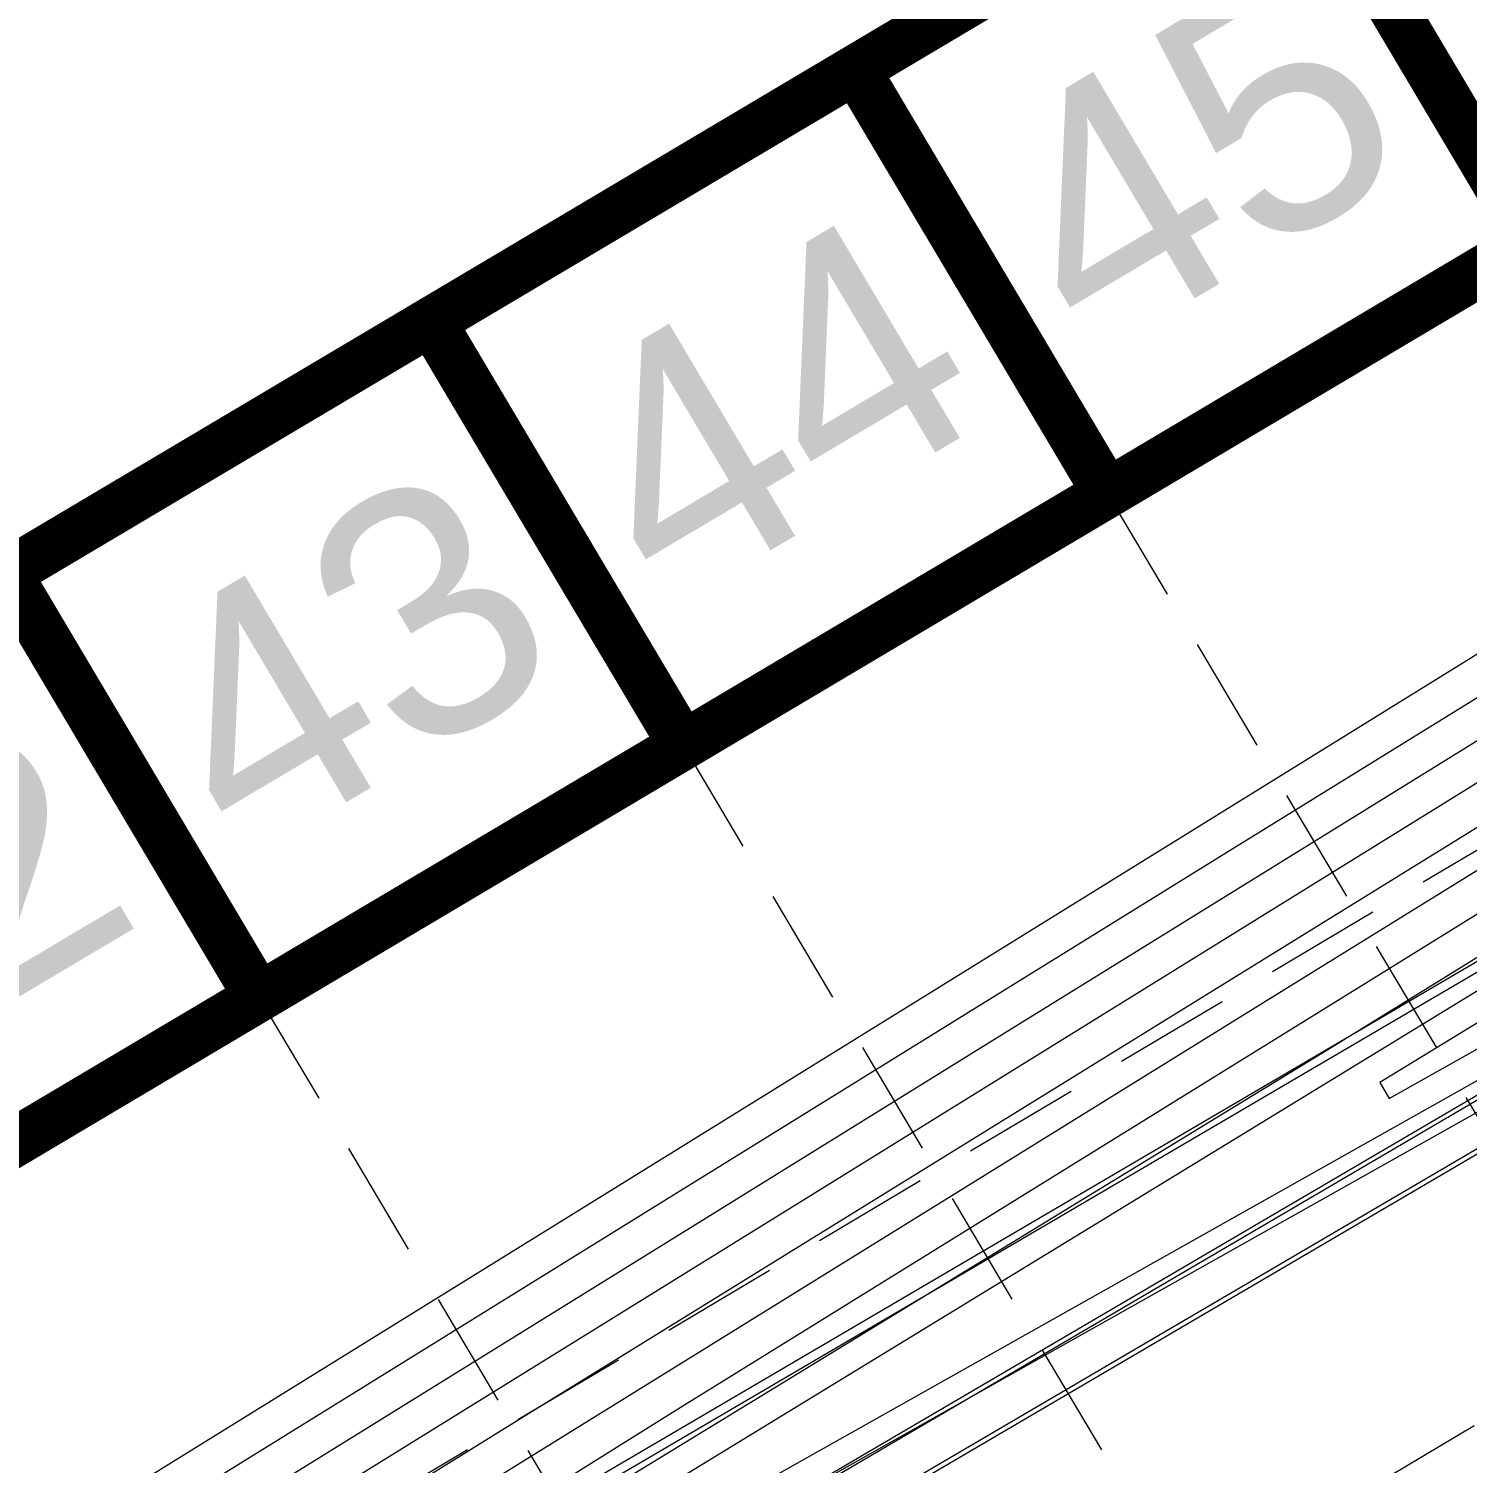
# Model space of a CAD drawing. Header units: inches. Extents: x 2527773 to 2531821, y 6906669 to 6910268.
# Drawn here: x 2529759 to 2529915.1, y 6909593.6 to 6909749.3 of the extents above; entities that cross this region are included whole.
import ezdxf
from ezdxf.enums import TextEntityAlignment as Align

# ---------------------------------------------------------------- set-up
doc = ezdxf.new("R2010")
doc.units = ezdxf.units.IN
doc.header["$MEASUREMENT"] = 0
doc.linetypes.add('HIDDEN', pattern=[0.009525, 0.00635, -0.003175])
for name, color, linetype, lineweight in [('50-Stm Txt', 253, 'Continuous', 13), ('CE-SITE-25128 - a-paving', 251, 'Continuous', 0), ('CE-xutil-25128 - 57-Hatch2', 253, 'Continuous', 13), ('Level 13', 7, 'Continuous', 0)]:
    doc.layers.add(name, color=color, linetype=linetype, lineweight=lineweight)
doc.layers.add('BASE', color=7, linetype='Continuous')
doc.layers.add('GRID', color=254, linetype='HIDDEN')
doc.styles.get("Standard").update_dxf_attribs({"font": 'ARIAL.TTF'})

msp = doc.modelspace()

# ---------------------------------------------------------------- linework, layer by layer
at = {"color": 35, "lineweight": 0}
for p, q in [((2529890.45, 6909660.8), (2530176.76, 6909837.93)), ((2529864.87, 6909640.27), (2530034.23, 6909745.09)), ((2530040.3, 6909734.74), (2529898.54, 6909647)), ((2529900.56, 6909643.55), (2530042.32, 6909731.29)), ((2529746.67, 6909576.51), (2529959.3, 6909708.12)), ((2530009.19, 6909687.42), (2529762.85, 6909548.9)), ((2529900.46, 6909638.8), (2529973.46, 6909683.97)), ((2529812, 6909598.25), (2529949.12, 6909683.01)), ((2529783.63, 6909585.4), (2529931.02, 6909676.66)), ((2529906.63, 6909633.19), (2529975.81, 6909672.09)), ((2529982.31, 6909668.87), (2529865.73, 6909603.31)), ((2529876.75, 6909620.8), (2529943.86, 6909661.79)), ((2529950.06, 6909662.06), (2529905.62, 6909634.92)), ((2529819.57, 6909616.93), (2529890.45, 6909660.8)), ((2529898.54, 6909647), (2529756.78, 6909559.26)), ((2529829.68, 6909599.68), (2529900.56, 6909643.55)), ((2529750.71, 6909569.61), (2529864.87, 6909640.27)), ((2529870.8, 6909620.69), (2529900.46, 6909638.8)), ((2529905.62, 6909634.92), (2529906.63, 6909633.19)), ((2529761.84, 6909550.63), (2529876.75, 6909620.8)), ((2529839.49, 6909601.56), (2529870.8, 6909620.69)), ((2529664.67, 6909521.06), (2529819.57, 6909616.93)), ((2529865.73, 6909603.31), (2529780.81, 6909555.56)), ((2529788.18, 6909570.23), (2529839.49, 6909601.56)), ((2529791.05, 6909575.49), (2529829.68, 6909599.68)), ((2529653.15, 6909499.83), (2529812, 6909598.25))]:
    msp.add_line(p, q, dxfattribs=at)
at = {"layer": '50-Stm Txt', "linetype": 'Continuous', "lineweight": 0, "ltscale": 200}
msp.add_line((2528996.21, 6909094.24), (2530436.74, 6909938.75), dxfattribs=at)
at = {"layer": 'BASE', "const_width": 5.36}
for points in [[(2528870.47, 6906672.72), (2531817.24, 6908422.65), (2530723.54, 6910264.38), (2527776.77, 6908514.46)], [(2528889.08, 6906746.04), (2531744.04, 6908441.33), (2530704.89, 6910191.06), (2527850.59, 6908496.12)]]:
    msp.add_lwpolyline(points, close=True, dxfattribs=at)
for points in [[(2529922.1, 6909726.17), (2529894.76, 6909772.22)], [(2529876.06, 6909698.83), (2529848.72, 6909744.87)], [(2529830.02, 6909671.49), (2529802.67, 6909717.53)], [(2529783.97, 6909644.14), (2529756.63, 6909690.19)]]:
    msp.add_lwpolyline(points, dxfattribs=at)
at = {"layer": 'CE-SITE-25128 - a-paving', "lineweight": 0, "ltscale": 0.273403}
for p, q in [((2528248.91, 6908650.35), (2530297.74, 6909851.47)), ((2528249.16, 6908649.92), (2530297.99, 6909851.04))]:
    msp.add_line(p, q, dxfattribs=at)
at = {"layer": 'CE-xutil-25128 - 57-Hatch2', "linetype": 'Continuous', "lineweight": 0, "flags": 128}
msp.add_lwpolyline([(2529775.42, 6909550.47), (2529769.35, 6909560.83), (2530019.53, 6909707.49), (2530025.6, 6909697.14)], close=True, dxfattribs=at)
at = {"layer": 'GRID', "color": 252, "linetype": 'HIDDEN', "lineweight": 0, "ltscale": 2000}
for p, q in [((2527879.28, 6908450.57), (2530733.97, 6910145.81)), ((2527906.62, 6908404.53), (2530761.31, 6910099.76)), ((2529876.06, 6909698.83), (2530833.17, 6908087.11)), ((2529830.02, 6909671.49), (2530787.13, 6908059.77)), ((2529783.97, 6909644.14), (2530741.08, 6908032.42))]:
    msp.add_line(p, q, dxfattribs=at)
at = {"layer": 'Level 13', "color": 7, "linetype": 'Continuous', "lineweight": 0}
msp.add_line((2530282.08, 6909862.57), (2528239.97, 6908665.39), dxfattribs=at)

# ---------------------------------------------------------------- texts
at = {"layer": 'BASE'}
for s, p in [('45', (2529885.41, 6909735.52)), ('44', (2529839.37, 6909708.18)), ('43', (2529793.32, 6909680.84)), ('42', (2529747.28, 6909653.49))]:
    msp.add_text(s, height=26.775, rotation=30.7037, dxfattribs=at).set_placement(p, align=Align.MIDDLE_CENTER)

doc.saveas('drawing.dxf')
